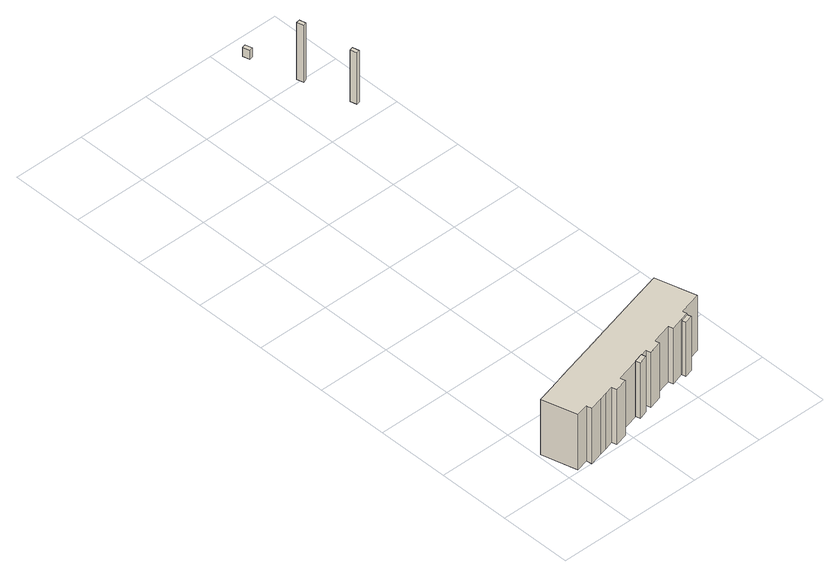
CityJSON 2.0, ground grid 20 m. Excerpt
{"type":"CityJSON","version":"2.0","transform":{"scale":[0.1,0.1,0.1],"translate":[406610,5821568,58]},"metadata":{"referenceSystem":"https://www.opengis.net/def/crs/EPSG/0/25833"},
"CityObjects":{
"building1":{"type":"Building","attributes":{"Gemeindeschluessel":"11000010","BezugspunktDach":"2200","function":"51009_1610","measuredHeight":16.64,"storeysAboveGround":0},"address":[{"country":"Germany","locality":"Berlin"}],"geometry":[{"type":"Solid","lod":"1","boundaries":[[[[0,1,2,3]],[[4,5,6,7]],[[4,7,3,2]],[[5,4,2,1]],[[6,5,1,0]],[[7,6,0,3]]]]}]},
"building2":{"type":"Building","attributes":{"Gemeindeschluessel":"11000010","BezugspunktDach":"2200","function":"31001_1010","measuredHeight":16.68,"storeysAboveGround":5},"address":[{"country":"Germany","locality":"Berlin","thoroughfareNumber":"21, 23, 25","thoroughfareName":"Schwarzheider Straße"}],"geometry":[{"type":"Solid","lod":"1","boundaries":[[[[8,9,10,11,12,13,14,15,16,17,18,19,20,21,22,23,24,25,26,27,28,29,30,31,32,33,34,35,36,37]],[[38,39,40,41,42,43,44,45,46,47,48,49,50,51,52,53,54,55,56,57,58,59,60,61,62,63,64,65,66,67]],[[38,67,37,36]],[[39,38,36,35]],[[40,39,35,34]],[[41,40,34,33]],[[42,41,33,32]],[[43,42,32,31]],[[44,43,31,30]],[[45,44,30,29]],[[46,45,29,28]],[[47,46,28,27]],[[48,47,27,26]],[[49,48,26,25]],[[50,49,25,24]],[[51,50,24,23]],[[52,51,23,22]],[[53,52,22,21]],[[54,53,21,20]],[[55,54,20,19]],[[56,55,19,18]],[[57,56,18,17]],[[58,57,17,16]],[[59,58,16,15]],[[60,59,15,14]],[[61,60,14,13]],[[62,61,13,12]],[[63,62,12,11]],[[64,63,11,10]],[[65,64,10,9]],[[66,65,9,8]],[[67,66,8,37]]]]}]},
"building3":{"type":"Building","attributes":{"Gemeindeschluessel":"11000010","BezugspunktDach":"2200","function":"51009_1610","measuredHeight":16.2,"storeysAboveGround":0},"address":[{"country":"Germany","locality":"Berlin"}],"geometry":[{"type":"Solid","lod":"1","boundaries":[[[[68,69,70,71]],[[48,72,73,49]],[[48,49,71,70]],[[72,48,70,69]],[[73,72,69,68]],[[49,73,68,71]]]]}]},
"building4":{"type":"Building","attributes":{"Gemeindeschluessel":"11000010","BezugspunktDach":"2200","function":"51009_1610","measuredHeight":1.6,"storeysAboveGround":0},"address":[{"country":"Germany","locality":"Berlin"}],"geometry":[{"type":"Solid","lod":"1","boundaries":[[[[74,75,76,77]],[[78,44,43,79]],[[78,79,77,76]],[[44,78,76,75]],[[43,44,75,74]],[[79,43,74,77]]]]}]},
"building5":{"type":"Building","attributes":{"Gemeindeschluessel":"11000010","BezugspunktDach":"2200","function":"51009_1610","measuredHeight":15.38,"storeysAboveGround":0},"address":[{"country":"Germany","locality":"Berlin"}],"geometry":[{"type":"Solid","lod":"1","boundaries":[[[[80,81,82,83]],[[84,85,86,87]],[[84,87,83,82]],[[85,84,82,81]],[[86,85,81,80]],[[87,86,80,83]]]]}]},
"building6":{"type":"Building","attributes":{"Gemeindeschluessel":"11000010","BezugspunktDach":"2200","function":"51009_1610","measuredHeight":17.01,"storeysAboveGround":0},"address":[{"country":"Germany","locality":"Berlin"}],"geometry":[{"type":"Solid","lod":"1","boundaries":[[[[88,89,90,91]],[[92,93,94,95]],[[92,95,91,90]],[[93,92,90,89]],[[94,93,89,88]],[[95,94,88,91]]]]}]},
"building7":{"type":"Building","attributes":{"Gemeindeschluessel":"11000010","BezugspunktDach":"2200","function":"51009_1610","measuredHeight":2.73,"storeysAboveGround":0},"address":[{"country":"Germany","locality":"Berlin"}],"geometry":[{"type":"Solid","lod":"1","boundaries":[[[[96,97,98,99]],[[100,101,102,103]],[[100,103,99,98]],[[101,100,98,97]],[[102,101,97,96]],[[103,102,96,99]]]]}]}
},
"vertices":[
[255,36,179],[279,43,179],[276,55,179],[252,48,179],[276,55,12],[279,43,12],[255,36,12],[252,48,12],
[34,6,176],[68,15,176],[71,0,176],[108,10,176],[129,15,176],[153,22,176],[157,9,176],[192,18,176],[188,31,176],[252,48,176],[276,55,176],[296,60,176],[299,48,176],[336,58,176],[333,70,176],[388,85,176],[392,72,176],[427,82,176],[450,89,176],[447,101,176],[509,117,176],[479,228,176],[422,213,176],[399,207,176],[247,166,176],[226,160,176],[104,128,176],[78,121,176],[43,111,176],[8,102,176],[43,111,10],[78,121,10],[104,128,10],[226,160,10],[247,166,10],[399,207,10],[422,213,10],[479,228,10],[509,117,10],[447,101,10],[450,89,10],[427,82,10],[392,72,10],[388,85,10],[333,70,10],[336,58,10],[299,48,10],[296,60,10],[276,55,10],[252,48,10],[188,31,10],[192,18,10],[157,9,10],[153,22,10],[129,15,10],[108,10,10],[71,0,10],[68,15,10],[34,6,10],[8,102,10],
[430,71,172],[453,77,172],[450,89,172],[427,82,172],[453,77,10],[430,71,10],
[399,207,26],[422,213,26],[419,223,26],[396,218,26],[419,223,10],[396,218,10],
[526,1252,168],[535,1254,168],[531,1273,168],[521,1270,168],[531,1273,14],[535,1254,14],[526,1252,14],[521,1270,14],
[490,1389,184],[500,1392,184],[496,1410,184],[485,1408,184],[496,1410,14],[500,1392,14],[490,1389,14],[485,1408,14],
[454,1527,43],[464,1530,43],[459,1549,43],[449,1547,43],[459,1549,16],[464,1530,16],[454,1527,16],[449,1547,16]
]}
